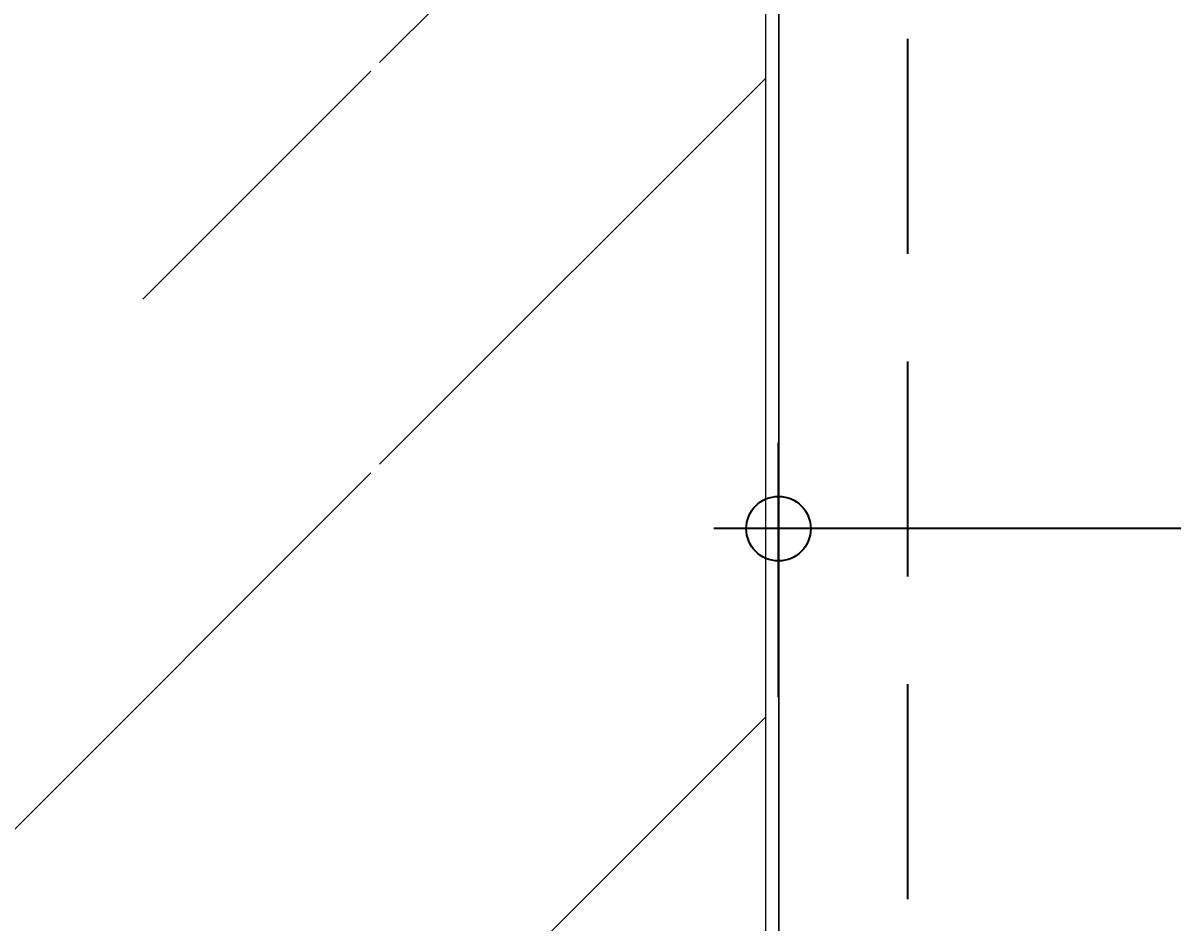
# Model space of a CAD drawing. Header units: inches. Extents: x 258415 to 640093, y 441672 to 945769.
# Drawn here: x 320703.1 to 320970.4, y 461493.6 to 461702.5 of the extents above; entities that cross this region are included whole.
import ezdxf

# ---------------------------------------------------------------- set-up
doc = ezdxf.new("R2010")
doc.units = ezdxf.units.IN
doc.header["$MEASUREMENT"] = 0
doc.linetypes.add('DASHED2', pattern=[0.375, 0.25, -0.125])
doc.layers.add('CQ Glass Door', color=4, linetype='Continuous', lineweight=0)
doc.layers.add('CQ Marble', color=6, linetype='Continuous', lineweight=0)
for name, color, linetype in [('CQ section wall', 3, 'Continuous'), ('CQ text label', 3, 'Continuous'), ('DIM', 251, 'Continuous')]:
    doc.layers.add(name, color=color, linetype=linetype)
doc.styles.get("Standard").update_dxf_attribs({"font": 'arial.ttf'})
doc.dimstyles.new('CQ Anno', dxfattribs={"dimscale": 40, "dimtxt": 2.2, "dimasz": 0.75, "dimexe": 1, "dimexo": 0.5, "dimgap": 0.5, "dimtad": 1, "dimrnd": 1, "dimdsep": 46, "dimtxsty": 'Standard', "dimblk": 'x-04-bw-gf-dim-50$0$DIM12', "dimcen": 0.0025, "dimdle": 0.5, "dimclrd": 8, "dimclre": 8, "dimclrt": 2, "dimazin": 2, "dimtfac": 1, "dimtix": 1, "dimtmove": 1, "dimatfit": 0, "dimfxl": 50, "dimtolj": 1, "dimtzin": 0, "dimlwd": -1, "dimarcsym": 1})

# ---------------------------------------------------------------- blocks, each defined once
blk = doc.blocks.new('FF-12 ELEVATION GLASS DOOR')
at = {"layer": 'CQ Glass Door', "lineweight": 0}
h = blk.add_hatch(dxfattribs=at)
h.set_pattern_fill('AR-RROOF', color=134, scale=300, angle=45)
h.set_pattern_definition([(45, (99007.84, -30582.87), (254.55844, 678.82251), [4500, -600, 1500, -300]), (45, (99183.9, -30194.66), (-494.26764, 70.00357), [900, -99, 1800, -225]), (45, (98933.6, -30296.49), (960.958116, 1245.21504), [2400, -420, 1200, -300])])
h.paths.add_polyline_path([(320076.46, 452520.68), (319656.13, 452520.68), (319656.13, 450320.66), (320076.46, 450320.66)])
h.paths.add_polyline_path([(320784.46, 452520.68), (320078.46, 452520.68), (320078.46, 450322.66), (320784.46, 450322.66)])
h.paths.add_polyline_path([(320786.46, 452520.68), (320876.13, 452520.68), (320876.13, 450320.66), (320786.46, 450320.66)])
at = {"layer": 'CQ Glass Door', "lineweight": 0, "elevation": 0}
blk.add_lwpolyline([(320876.13, 450320.7), (320651.4, 450320.66), (320651.4, 452520.68), (320876.13, 452520.68)], close=True, dxfattribs=at)
blk = doc.blocks.new('x-04-bw-gf-dim-50$0$DIM12')
blk.add_line((0, -1), (0, 1))
at = {"color": 8}
blk.add_line((-1, 0), (1, 0), dxfattribs=at)
blk.add_circle((0, 0), 0.5)
blk = doc.blocks.new('*D399')
at = {"layer": 'Defpoints', "color": 0, "transparency": 16777216}
for p in [(320878.73, 461585), (321178.82, 461539.85, 0), (320878.73, 461535.85, 0)]:
    blk.add_point(p, dxfattribs=at)
at = {"layer": 'DIM', "color": 8, "lineweight": -2, "transparency": 16777216}
for p, q in [((320878.73, 461545.85), (320878.73, 461605)), ((321178.82, 461549.85), (321178.82, 461605))]:
    blk.add_line(p, q, dxfattribs=at)
at = {"layer": 'DIM', "color": 8, "transparency": 16777216}
blk.add_line((321163.82, 461585), (320893.73, 461585), dxfattribs=at)
at = {"layer": 'DIM', "color": 8, "transparency": 16777216, "xscale": 15, "yscale": 15, "zscale": 15, "rotation": 180}
blk.add_blockref('x-04-bw-gf-dim-50$0$DIM12', (320878.73, 461585), dxfattribs=at)
at = {"layer": 'DIM', "color": 8, "transparency": 16777216, "xscale": 15, "yscale": 15, "zscale": 15}
blk.add_blockref('x-04-bw-gf-dim-50$0$DIM12', (321178.82, 461585), dxfattribs=at)
at = {"layer": 'DIM', "color": 2, "transparency": 16777216, "insert": (321028.78, 461617.48), "char_height": 44, "attachment_point": 5}
blk.add_mtext('\\A1;300', dxfattribs=at)

msp = doc.modelspace()

# ---------------------------------------------------------------- linework, layer by layer
at = {"layer": 'CQ Marble', "lineweight": 0, "ltscale": 1000}
for p, q in [((320878.818, 459723.855, 0), (320878.818, 462131.784, 0)), ((320878.818, 462131.784, 0), (320878.818, 459723.855, 0))]:
    msp.add_line(p, q, dxfattribs=at)
at = {"layer": 'CQ section wall', "color": 251, "linetype": 'DASHED2', "ltscale": 200}
msp.add_line((320908.818, 459623.855, 0), (320908.818, 462161.784, 0), dxfattribs=at)

# ---------------------------------------------------------------- block references
at = {"layer": 'CQ text label'}
msp.add_blockref('FF-12 ELEVATION GLASS DOOR', (-0.452, 9423.153, 0), dxfattribs=at)

# ---------------------------------------------------------------- dimensions: what is measured, and where the dimension line sits
at = {"layer": 'DIM', "color": 8}
dim = msp.add_linear_dim(base=(320878.735, 461585, -0.001), p1=(321178.818, 461539.855, 0), p2=(320878.735, 461535.855, 0), dimstyle='CQ Anno', override={"dimscale": 20}, dxfattribs=at)
dim.commit()
dim.dimension.update_dxf_attribs({"geometry": '*D399', "text_midpoint": (321028.777, 461617.48, -0.001)})

doc.saveas('drawing.dxf')
